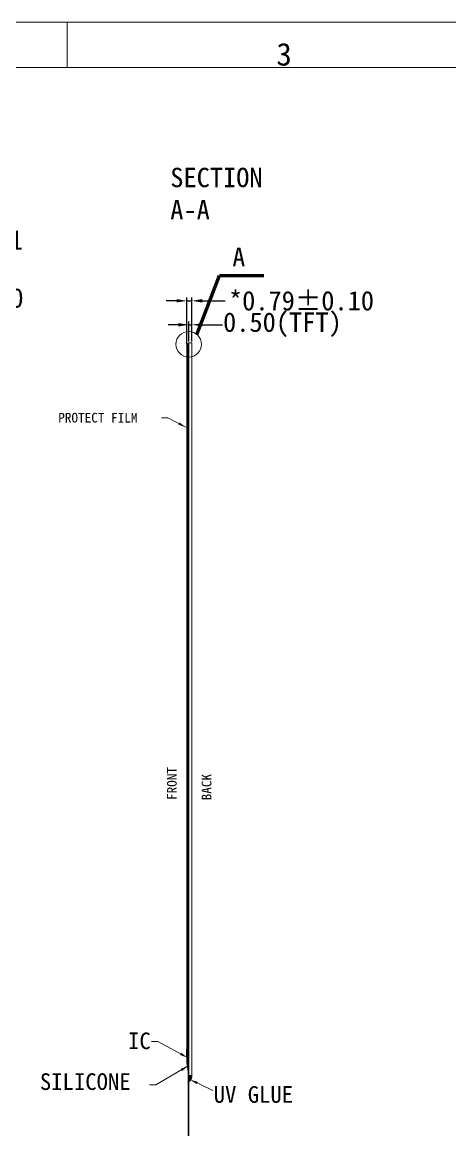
# Model space of a CAD drawing. Header units: millimetres. Extents: x -446 to 696, y -2213 to -1783.
# Drawn here: x -313.7 to -247.6, y -2088.6 to -1917.2 of the extents above; entities that cross this region are included whole.
import ezdxf

# ---------------------------------------------------------------- set-up
doc = ezdxf.new("R2010")
doc.units = ezdxf.units.MM
doc.header["$LTSCALE"] = 0.1
doc.linetypes.add('CENTER', pattern=[50.8, 31.75, -6.35, 6.35, -6.35])
doc.layers.get('0').update_dxf_attribs({"lineweight": 0})
doc.layers.get('Defpoints').update_dxf_attribs({"lineweight": 0})
for name, color, linetype, lineweight in [('DIM', 3, 'Continuous', 0), ('EPL', 4, 'Continuous', 0), ('FPC', 11, 'Continuous', 0), ('LCD-TFT', 7, 'Continuous', 0), ('PS', 6, 'Continuous', 0), ('SILICONE', 9, 'Continuous', 0)]:
    doc.layers.add(name, color=color, linetype=linetype, lineweight=lineweight)
doc.styles.add('ROMANS', font='', dxfattribs={"height": 3})
doc.styles.get('ROMANS').set_extended_font_data('SimSun')
doc.dimstyles.new('ISO-25$0', dxfattribs={"dimtxt": 3, "dimasz": 1.5, "dimexe": 0.5, "dimexo": 0.2, "dimgap": 0.2, "dimtad": 0, "dimzin": 1, "dimdsep": 46, "dimtxsty": 'ROMANS', "dimcen": 1, "dimclrd": 4, "dimclre": 4, "dimclrt": 4, "dimazin": 0, "dimtp": 1.2, "dimtm": 1.2, "dimtfac": 1, "dimtmove": 0, "dimatfit": 3, "dimfxl": 1, "dimtolj": 1, "dimtzin": 0, "dimlwd": 9, "dimlwe": 15, "dimarcsym": 0})
doc.dimstyles.new('ISO-25$7', dxfattribs={"dimscale": 0.8, "dimtxt": 1.5, "dimasz": 1.2, "dimexe": 0.65, "dimexo": 0.5, "dimgap": 0.2, "dimtad": 0, "dimzin": 1, "dimdsep": 46, "dimtxsty": 'ROMANS', "dimcen": 1.6, "dimclrd": 7, "dimclre": 73, "dimclrt": 7, "dimadec": 0, "dimazin": 0, "dimtfac": 1, "dimtmove": 0, "dimatfit": 0, "dimfxl": 1, "dimtolj": 1, "dimlwd": -1, "dimlwe": 9, "dimarcsym": 0})

# ---------------------------------------------------------------- blocks, each defined once
blk = doc.blocks.new('*D7')
at = {"layer": 'Defpoints', "color": 0}
for p in [(-325.06, -1959.87), (-325.06, -1966.78), (-327.16, -1968.88)]:
    blk.add_point(p, dxfattribs=at)
at = {"layer": 'DIM', "color": 4, "lineweight": -2}
for p, q in [((-328.76, -1959.87), (-330.36, -1959.87)), ((-327.16, -1968.68), (-327.16, -1959.37)), ((-327.16, -1959.87), (-325.06, -1959.87)), ((-325.06, -1966.58), (-325.06, -1959.37)), ((-323.46, -1959.87), (-321.86, -1959.87))]:
    blk.add_line(p, q, dxfattribs=at)
at = {"layer": 'DIM', "color": 4}
for points in [[(-328.76, -1959.6), (-328.76, -1960.13), (-327.16, -1959.87)], [(-323.46, -1959.6), (-323.46, -1960.13), (-325.06, -1959.87)]]:
    blk.add_solid(points, dxfattribs=at)
at = {"layer": 'DIM', "color": 4, "lineweight": 0, "insert": (-317.59, -1959.87), "char_height": 3, "attachment_point": 5, "style": 'ROMANS'}
blk.add_mtext('2.10', dxfattribs=at)
blk = doc.blocks.new('*D11')
at = {"layer": 'Defpoints', "color": 0}
for p in [(-325.06, -1950.88), (-325.06, -1966.78), (-325.57, -1967.28)]:
    blk.add_point(p, dxfattribs=at)
at = {"layer": 'DIM', "color": 4, "lineweight": -2}
for p, q in [((-327.17, -1950.88), (-328.77, -1950.88)), ((-325.57, -1967.08), (-325.57, -1950.38)), ((-325.57, -1950.88), (-325.06, -1950.88)), ((-325.06, -1966.58), (-325.06, -1950.38)), ((-323.46, -1950.88), (-321.86, -1950.88))]:
    blk.add_line(p, q, dxfattribs=at)
at = {"layer": 'DIM', "color": 4}
for points in [[(-327.17, -1950.61), (-327.17, -1951.15), (-325.57, -1950.88)], [(-323.46, -1950.61), (-323.46, -1951.15), (-325.06, -1950.88)]]:
    blk.add_solid(points, dxfattribs=at)
at = {"layer": 'DIM', "color": 4, "lineweight": 0, "insert": (-317.69, -1950.88), "char_height": 3, "attachment_point": 5, "style": 'ROMANS'}
blk.add_mtext('0.51', dxfattribs=at)
blk = doc.blocks.new('*D27')
at = {"layer": 'Defpoints', "color": 0}
for p in [(-287.46, -1964), (-287.96, -1966.78), (-287.46, -1966.78)]:
    blk.add_point(p, dxfattribs=at)
at = {"layer": 'DIM', "color": 4, "lineweight": -2}
for p, q in [((-287.96, -1966.58), (-287.96, -1963.5)), ((-287.46, -1966.58), (-287.46, -1963.5)), ((-289.56, -1964), (-291.16, -1964)), ((-287.96, -1964), (-287.46, -1964)), ((-285.86, -1964), (-282.75, -1964))]:
    blk.add_line(p, q, dxfattribs=at)
at = {"layer": 'DIM', "color": 4}
for points in [[(-289.56, -1963.74), (-289.56, -1964.27), (-287.96, -1964)], [(-285.86, -1963.74), (-285.86, -1964.27), (-287.46, -1964)]]:
    blk.add_solid(points, dxfattribs=at)
at = {"layer": 'DIM', "color": 4, "lineweight": 0, "insert": (-273.46, -1964), "char_height": 3, "attachment_point": 5, "style": 'ROMANS'}
blk.add_mtext('0.50(TFT)', dxfattribs=at)
blk = doc.blocks.new('*D25')
at = {"layer": 'Defpoints', "color": 0}
for p in [(-287.46, -1960.3), (-287.46, -1966.78), (-288.25, -1967.28)]:
    blk.add_point(p, dxfattribs=at)
at = {"layer": 'DIM', "color": 4, "lineweight": -2}
for p, q in [((-288.25, -1967.08), (-288.25, -1959.8)), ((-287.46, -1966.58), (-287.46, -1959.8)), ((-289.85, -1960.3), (-291.45, -1960.3)), ((-288.25, -1960.3), (-287.46, -1960.3)), ((-285.86, -1960.3), (-282.33, -1960.3))]:
    blk.add_line(p, q, dxfattribs=at)
at = {"layer": 'DIM', "color": 4}
for points in [[(-289.85, -1960.03), (-289.85, -1960.56), (-288.25, -1960.3)], [(-285.86, -1960.03), (-285.86, -1960.56), (-287.46, -1960.3)]]:
    blk.add_solid(points, dxfattribs=at)
at = {"layer": 'DIM', "color": 4, "lineweight": 0, "insert": (-270.51, -1960.3), "char_height": 3, "attachment_point": 5, "style": 'ROMANS'}
blk.add_mtext('*0.79%%P0.10', dxfattribs=at)

msp = doc.modelspace()

# ---------------------------------------------------------------- hatches: boundary and pattern name
at = {"layer": 'SILICONE', "lineweight": 0}
h = msp.add_hatch(dxfattribs=at)
h.set_pattern_fill('ANSI37', color=256, scale=0.03, style=0)
h.set_pattern_definition([(45, (238.40344, 94.69601), (-0.067351921, 0.067351921), []), (135, (238.40344, 94.69601), (-0.067351921, -0.067351921), [])])
h.paths.add_polyline_path([(-287.9608, -1966.7766), (-288.2958, -1967.2766), (-288.0858, -1967.2766), (-288.0858, -1968.3766), (-287.9608, -1968.3766)])
at = {"layer": 'SILICONE'}
h = msp.add_hatch(dxfattribs=at)
h.set_pattern_fill('ANSI37', color=256, style=0)
h.paths.add_polyline_path([(-305.503, -2067.6185), (-305.003, -2067.1695), (-305.003, -2069.1185), (-305.203, -2069.1185), (-305.203, -2067.6185), (-305.503, -2067.6185)])
at = {"layer": 'SILICONE', "lineweight": 0}
h = msp.add_hatch(dxfattribs=at)
h.set_pattern_fill('ANSI37', color=256, scale=0.03, style=0)
h.set_pattern_definition([(45, (238.42844, 74.53001), (-0.067351921, 0.067351921), []), (135, (238.42844, 74.53001), (-0.067351921, -0.067351921), [])])
edge = h.paths.add_edge_path()
edge.add_line((-287.9608, -2075.0336), (-288.0858, -2075.0336))
edge.add_line((-288.0858, -2075.0336), (-288.0858, -2076.1336))
edge.add_line((-288.0858, -2076.1336), (-288.3068, -2076.1336))
edge.add_arc((-265.4323, -2076.2572), 22.8748, 179.690408, 189.982874)
edge.add_line((-287.9608, -2080.2226), (-287.9608, -2075.0336))
h = msp.add_hatch(dxfattribs=at)
h.set_pattern_fill('ANSI37', color=256, scale=0.03, style=0)
h.set_pattern_definition([(45, (238.42844, 73.74001), (-0.067351921, 0.067351921), []), (135, (238.42844, 73.74001), (-0.067351921, -0.067351921), [])])
edge = h.paths.add_edge_path()
edge.add_arc((-289.2274, -2080.0882), 1.7707, 341.454919, 348.254774, ccw=False)
edge.add_arc((-288.9166, -2080.0924), 1.4779, 310.110943, 337.773992, ccw=False)
edge.add_line((-287.9645, -2081.2226), (-287.9571, -2080.2226))
edge.add_line((-287.9571, -2080.2226), (-287.4608, -2080.2226))
edge.add_arc((-289.2876, -2080.0719), 1.8331, 348.139062, 355.282949, ccw=False)

# ---------------------------------------------------------------- linework, layer by layer
for p, q in [((-446.0501, -1917.1534), (-28.2175, -1917.1534)), ((-306.7725, -1924.1876), (-306.7725, -1917.1534)), ((-439.0158, -1924.1876), (-35.2517, -1924.1876))]:
    msp.add_line(p, q)
at = {"layer": 'DIM', "lineweight": 0}
msp.add_circle((-287.9608, -1967.027), 1.9774, dxfattribs=at)
at = {"layer": 'EPL', "lineweight": 0}
msp.add_lwpolyline([(-288.0858, -2075.0336), (-287.9608, -2075.0336), (-287.9608, -1968.3766), (-288.0858, -1968.3766)], close=True, dxfattribs=at)
at = {"layer": 'FPC'}
msp.add_lwpolyline([(-288.0108, -2118.2226), (-288.0608, -2118.2226), (-288.0608, -2079.0226), (-287.9608, -2079.0226), (-287.9608, -2114.2226), (-288.0108, -2114.2226)], close=True, dxfattribs=at)
at = {"layer": 'LCD-TFT', "lineweight": 0}
msp.add_lwpolyline([(-287.4608, -1966.7766), (-287.4608, -2080.2226), (-287.9608, -2080.2226), (-287.9608, -1966.7766)], close=True, dxfattribs=at)
at = {"layer": 'LCD-TFT', "color": 7, "linetype": 'CENTER', "ltscale": 0.1}
msp.add_lwpolyline([(-287.9608, -2076.4526), (-288.2026, -2076.4526), (-288.2026, -2078.0226), (-287.9608, -2078.0226)], close=True, dxfattribs=at)
at = {"layer": 'PS', "lineweight": 0}
for p, q in [((-288.0858, -1967.2766), (-288.2458, -1967.2766)), ((-288.2458, -2076.1336), (-288.2458, -1967.2766)), ((-288.0858, -2076.1336), (-288.0858, -1967.2766)), ((-288.2458, -2076.1336), (-288.0858, -2076.1336))]:
    msp.add_line(p, q, dxfattribs=at)
at = {"layer": 'SILICONE', "lineweight": 0}
msp.add_line((-287.9608, -1966.7766), (-288.2958, -1967.2766), dxfattribs=at)
at = {"layer": 'SILICONE'}
for p, q in [((-288.2958, -1967.2766), (-288.0858, -1967.2766)), ((-288.3068, -2076.1336), (-288.0858, -2076.1336))]:
    msp.add_line(p, q, dxfattribs=at)
at = {"layer": 'SILICONE', "lineweight": 0}
for centre, radius, start, end in [((-265.4323, -2076.2572), 22.8748, 179.690408, 189.982874), ((-288.7668, -2080.1946), 1.3063, 308.098774, 358.771123)]:
    msp.add_arc(centre, radius, start, end, dxfattribs=at)

# ---------------------------------------------------------------- texts
at = {"insert": (-274.395, -1920.362), "char_height": 3.5171, "width": 31.539387, "attachment_point": 1, "style": 'ROMANS'}
msp.add_mtext('3', dxfattribs=at)
at = {"layer": 'DIM', "color": 2, "lineweight": 0, "style": 'ROMANS'}
for s, height, p in [('A', 2.9247, (-281.2054, -1954.9743)), ('PROTECT FILM', 1.5, (-308.1462, -1979.1408)), ('IC', 2.58134, (-297.352, -2076.1524)), ('SILICONE', 2.58134, (-310.9925, -2082.4702)), ('UV GLUE', 2.58134, (-284.0983, -2084.4555))]:
    msp.add_text(s, height=height, dxfattribs=at).set_placement(p)
for s, p in [('FRONT ', (-289.8111, -2037.5813)), ('BACK', (-284.4496, -2037.6338))]:
    msp.add_text(s, height=1.5, rotation=90, dxfattribs=at).set_placement(p)
at = {"layer": 'DIM', "color": 2, "lineweight": 0, "insert": (-290.8124, -1939.7018), "char_height": 3, "width": 5.184126, "attachment_point": 1, "style": 'ROMANS'}
msp.add_mtext('SECTION\\PA-A', dxfattribs=at)

# ---------------------------------------------------------------- dimensions: what is measured, and where the dimension line sits
at = {"layer": 'DIM', "lineweight": 0}
for base, p1, p2, picture, middle in [((-325.0604680862, -1950.8816015643), (-325.5654680862, -1967.2766339281), (-325.0604680862, -1966.7766339281), '*D11', (-317.6884010471, -1950.8816015643)), ((-325.0605, -1959.8676), (-327.1605, -1968.8766), (-325.0605, -1966.7766), '*D7', (-317.5878, -1959.8676))]:
    dim = msp.add_linear_dim(base=base, p1=p1, p2=p2, dimstyle='ISO-25$0', override={"dimtxt": 1.8, "dimasz": 1.6, "dimtp": 0, "dimtm": 0, "dimtolj": 0, "dimlwd": 65534, "dimlwe": 65534}, dxfattribs=at)
    dim.commit()
    dim.dimension.update_dxf_attribs({"geometry": picture, "text_midpoint": middle})
for base, p1, text, picture, middle in [((-287.4608, -1960.2966), (-288.2458, -1967.2766), '*0.79%%P0.10', '*D25', (-270.5105, -1960.2966)), ((-287.4608, -1964.0029), (-287.9608, -1966.7766), '<>(TFT)', '*D27', (-273.463, -1964.0029))]:
    dim = msp.add_linear_dim(base=base, p1=p1, p2=(-287.4608, -1966.7766), text=text, dimstyle='ISO-25$0', override={"dimtxt": 1.8, "dimasz": 1.6, "dimtp": 0, "dimtm": 0, "dimtolj": 0, "dimlwd": 65534, "dimlwe": 65534}, dxfattribs=at)
    dim.commit()
    dim.dimension.update_dxf_attribs({"geometry": picture, "text_midpoint": middle, "dimtype": 160})

# ---------------------------------------------------------------- leaders
for points, override in [([(-286.7198, -1965.4876), (-283.1968, -1956.3667), (-276.3233, -1956.3667)], {"dimscale": 1, "dimtxt": 1.8, "dimasz": 1.6, "dimexe": 0.5, "dimexo": 0.2, "dimcen": 1, "dimclrd": 0, "dimclre": 0, "dimclrt": 0, "dimadec": 2, "dimatfit": 3, "dimtolj": 0, "dimtzin": 0, "dimlwd": 65534, "dimlwe": 65534}), ([(-288.1608, -2077.4484), (-292.7413, -2074.9929), (-293.7088, -2074.9929)], {"dimscale": 1, "dimexe": 0.6, "dimcen": 1, "dimclrd": 0, "dimclre": 0, "dimclrt": 0, "dimadec": 2, "dimtp": 1.2, "dimtm": 1.2, "dimatfit": 3, "dimtzin": 0, "dimlwd": 9, "dimlwe": 15}), ([(-288.0506, -2078.7514), (-293.0579, -2081.6943), (-294.0254, -2081.6943)], {"dimscale": 1, "dimexe": 0.6, "dimcen": 1, "dimclrd": 0, "dimclre": 0, "dimclrt": 0, "dimadec": 2, "dimtp": 1.2, "dimtm": 1.2, "dimatfit": 3, "dimtzin": 0, "dimlwd": 9, "dimlwe": 15}), ([(-287.7328, -2080.8763), (-284.2365, -2082.5507)], {"dimscale": 1, "dimexe": 0.6, "dimcen": 1, "dimclrd": 0, "dimclre": 0, "dimclrt": 0, "dimadec": 2, "dimtp": 1.2, "dimtm": 1.2, "dimatfit": 3, "dimtzin": 0, "dimlwd": 9, "dimlwe": 15})]:
    msp.add_leader(points, dimstyle='ISO-25$7', override=override, dxfattribs=at)
at = {"layer": 'DIM'}
msp.add_leader([(-288.4068, -1979.8555), (-291.183, -1978.4329), (-292.1504, -1978.4329)], dimstyle='ISO-25$7', override={"dimscale": 1, "dimexe": 0.6, "dimcen": 1, "dimclrd": 0, "dimclre": 0, "dimclrt": 0, "dimadec": 2, "dimtp": 1.2, "dimtm": 1.2, "dimatfit": 3, "dimtzin": 0, "dimlwd": 9, "dimlwe": 15}, dxfattribs=at)

doc.saveas('drawing.dxf')
